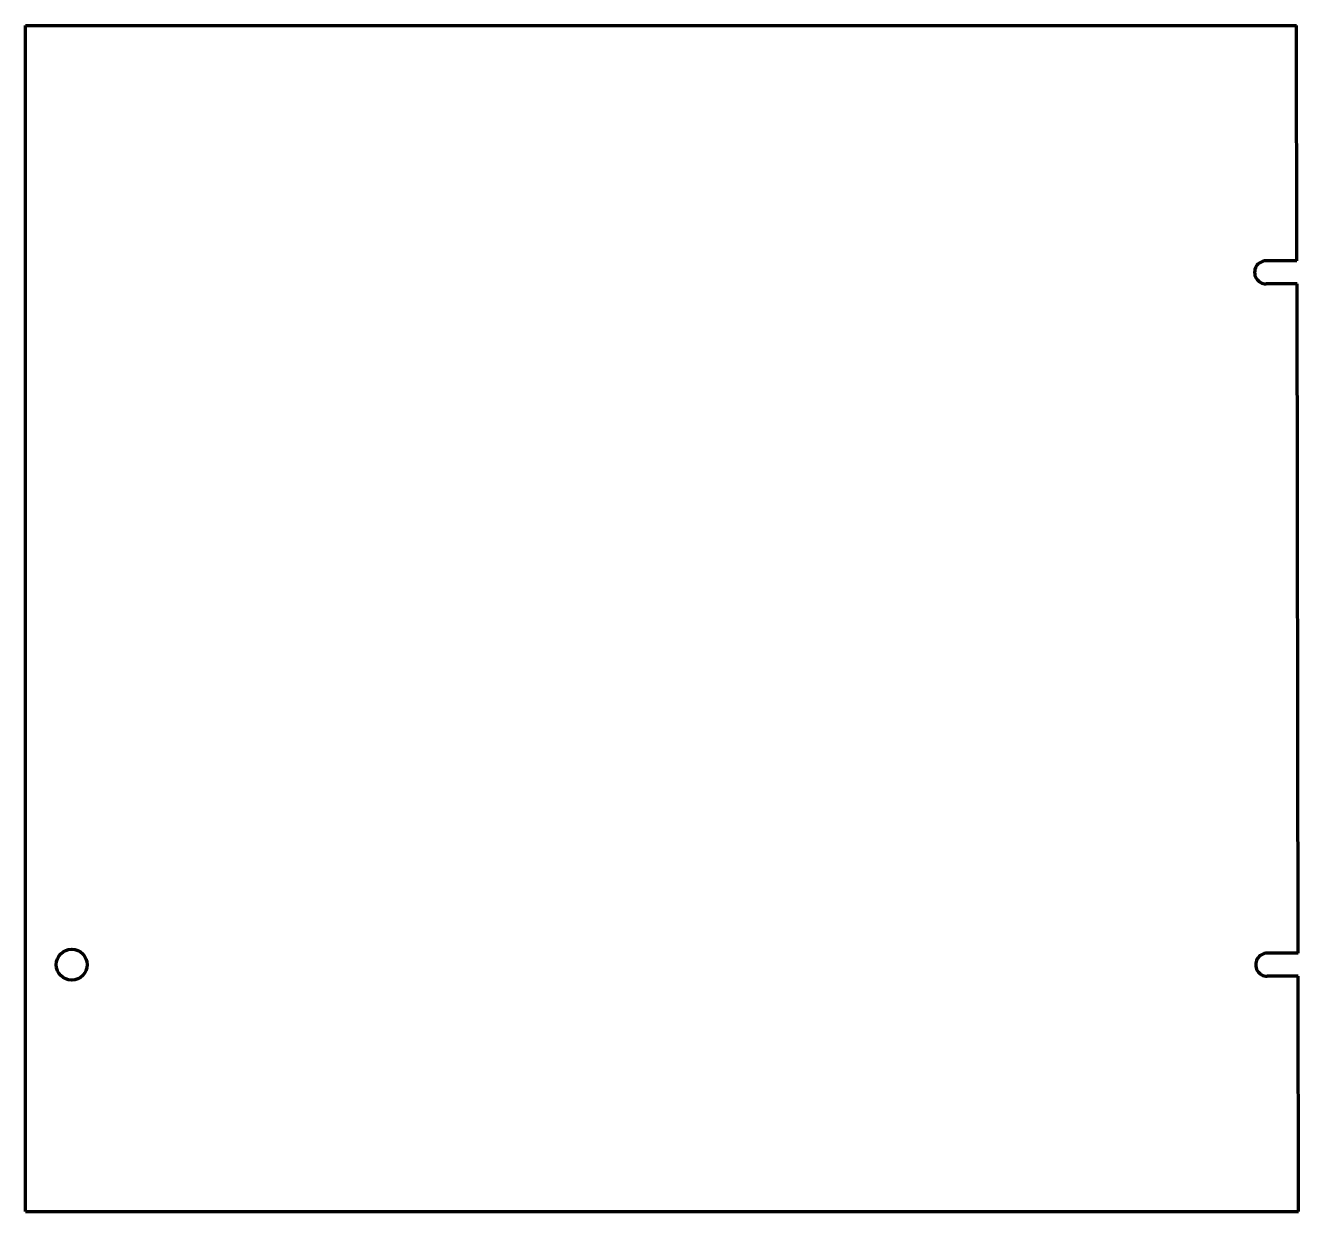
# Model space of a CAD drawing. Header units: inches. Extents: x 0 to 41.2, y 0 to 38.4.
import ezdxf

# ---------------------------------------------------------------- set-up
doc = ezdxf.new("R2010")
doc.units = ezdxf.units.IN
doc.header["$MEASUREMENT"] = 0
doc.layers.get('0').update_dxf_attribs({"linetype": 'CONTINUOUS'})

msp = doc.modelspace()

# ---------------------------------------------------------------- linework, layer by layer
at = {"color": 7, "lineweight": 90}
for p, q in [((0, 0), (0, 38.438)), ((0, 38.438), (41.188, 38.438)), ((41.2, 30.812), (41.188, 38.438)), ((41.2, 30.812), (40.2, 30.811)), ((41.201, 30.063), (40.201, 30.061)), ((41.236, 8.375), (41.201, 30.063)), ((41.236, 8.375), (40.236, 8.373)), ((41.238, 7.625), (40.238, 7.623)), ((41.25, 0), (41.238, 7.625)), ((0, 0), (41.25, 0))]:
    msp.add_line(p, q, dxfattribs=at)
msp.add_circle((1.5, 8), 0.5, dxfattribs=at)
for centre in [(40.201, 30.436), (40.237, 7.998)]:
    msp.add_arc(centre, 0.375, 90.0932, 270.0932, dxfattribs=at)

doc.saveas('drawing.dxf')
